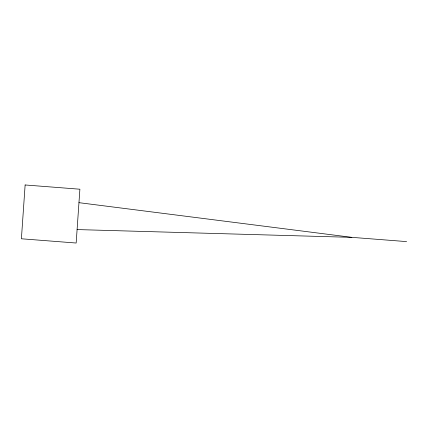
<?xml version="1.0" encoding="UTF-8"?>
<svg xmlns="http://www.w3.org/2000/svg" width="428" height="428" viewBox="0 0 428 428"><rect width="100%" height="100%" fill="white"/><g stroke="black" fill="none" stroke-linecap="round" stroke-linejoin="round"><path stroke-width="0.64" d="M77.094 229.574L351.837 237.353L406.6 241.601M78.955 202.669L351.837 237.353M25.129 184.971L21.4 238.781L76.163 243.029L79.892 189.219L25.129 184.971"/></g></svg>
